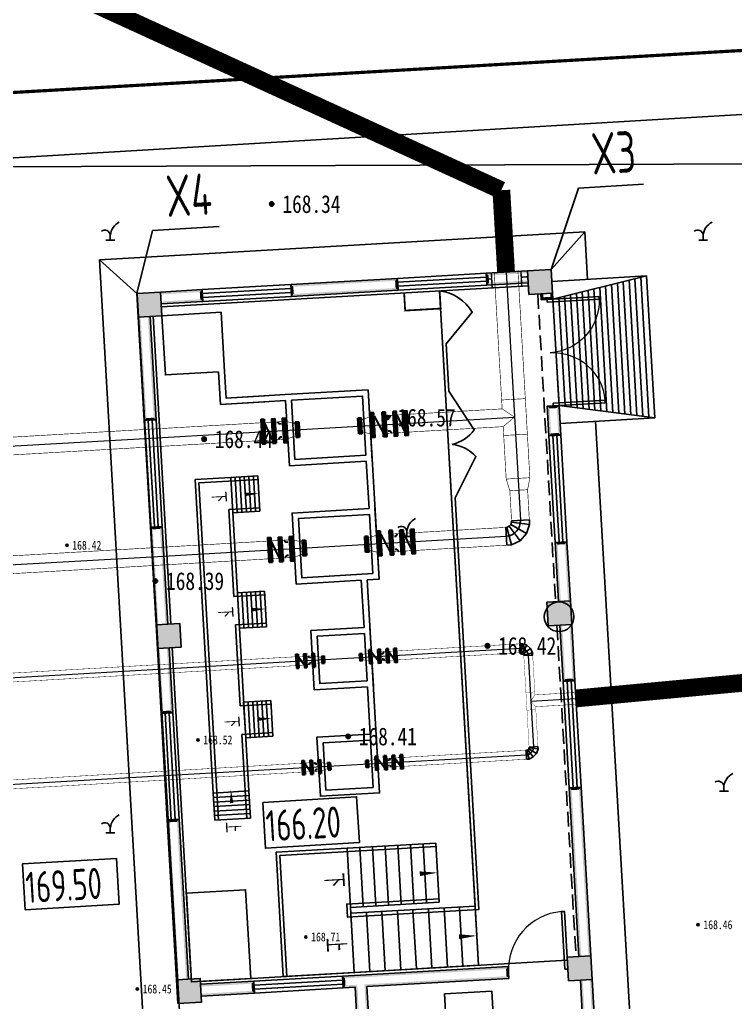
# Model space of a CAD drawing. Header units: millimetres. Extents: x -725 to 2274960, y -506 to 2980382.
# Drawn here: x 573920.59 to 573932.66, y 2880338.79 to 2880355.37 of the extents above; entities that cross this region are included whole.
import ezdxf
from ezdxf.enums import TextEntityAlignment as Align

# ---------------------------------------------------------------- set-up
doc = ezdxf.new("R2010")
doc.units = ezdxf.units.MM
doc.header["$LTSCALE"] = 1000
for name, pattern in [('ACAD_ISO04W100', [30.5, 24, -3, 0.5, -3]), ('CENTER2', [28.575, 19.05, -3.175, 3.175, -3.175]), ('DASH', [0.35, 0.25, -0.1])]:
    doc.linetypes.add(name, pattern=pattern)
for name, color, linetype in [('COLUMN', 4, 'Continuous'), ('DIM_LEAD', 3, 'Continuous'), ('DLSS', 8, 'Continuous'), ('DOOR_FIRE', 3, 'Continuous'), ('GCD', 8, 'Continuous'), ('GROUND', 2, 'Continuous'), ('GXYZ', 8, 'Continuous'), ('PUB_HATCH', 8, 'Continuous'), ('PUB_WALL', 9, 'Continuous'), ('STAIR', 2, 'Continuous'), ('WALL', 4, 'Continuous'), ('WINDOW', 3, 'Continuous'), ('YHJ_剖面_梁板', 4, 'Continuous'), ('YHJ_引出、索引', 3, 'Continuous'), ('YHJ_立面_墙线中', 2, 'Continuous'), ('ZBTZ', 8, 'Continuous'), ('附属构件', 6, 'Continuous')]:
    doc.layers.add(name, color=color, linetype=linetype)
doc.layers.add('中轴', color=20, linetype='ACAD_ISO04W100', lineweight=9)
doc.layers.add('管', color=1, linetype='Continuous', lineweight=30)
doc.styles.add('_TCH_DIM', font='SIMPLEX', dxfattribs={"bigfont": 'GBCBIG'})
doc.styles.add('TSSD_Rein', font='tssdeng.shx', dxfattribs={"width": 0.7, "bigfont": 'hztxt.shx'})
doc.linetypes.add('1161', pattern='A,0,[149,AAA.SHX,S=0.15,R=0,X=0,Y=0],-1.6', length=1.6)

# ---------------------------------------------------------------- blocks, each defined once
blk = doc.blocks.new('gc170')
at = {"linetype": 'Continuous'}
blk.add_circle((0, 0), 0.5, dxfattribs=at)
blk = doc.blocks.new('gc200')
h = blk.add_hatch(color=256)
edge = h.paths.add_edge_path()
edge.add_arc((0, 0), 0.25, 0, 360)
blk.add_circle((0, 0), 0.25)
blk = doc.blocks.new('WT')
at = {"layer": '管', "color": 8, "lineweight": -2}
for p, q in [((-300, -81), (-300, 0)), ((-300, 0), (0, 0)), ((0, -21), (-300, -81)), ((-238, -229), (-300, -81)), ((16, -59), (-238, -229)), ((45, -89), (-125, -343)), ((0, -21), (0, 0)), ((16, -59), (0, -21)), ((45, -89), (16, -59)), ((84, -105), (24, -405)), ((84, -105), (45, -89)), ((84, -105), (105, -105)), ((105, -405), (105, -105)), ((-125, -343), (-238, -229)), ((-125, -343), (24, -405)), ((105, -405), (24, -405))]:
    blk.add_line(p, q, dxfattribs=at)
blk.add_arc((105, 0), 255, 180, 270, dxfattribs=at)
blk = doc.blocks.new('_FZH')
blk.add_lwpolyline([(-0.5, -0.5), (0.5, -0.5), (0.5, 0.5), (-0.5, 0.5)], close=True)
at = {"layer": 'PUB_HATCH'}
blk.add_solid([(-0.5, -0.5), (0.5, -0.5), (-0.5, 0.5), (0.5, 0.5)], dxfattribs=at)
blk = doc.blocks.new('$WINLIB2D$00000001')
at = {"color": 0}
for points in [[(-0.5, 0.5), (-0.5, -0.5)], [(-0.5, 0.5), (0.5, 0.5)], [(0.5, -0.5), (0.5, 0.5)], [(0.5, 0.1667), (-0.5, 0.1667)], [(0.5, -0.1667), (-0.5, -0.1667)], [(-0.5, -0.5), (0.5, -0.5)]]:
    blk.add_lwpolyline(points, dxfattribs=at)
blk = doc.blocks.new('$DorLib2D$00000001')
for p, q in [((0.45, 0.975), (0.5, 0.975)), ((0.45, 0), (0.45, 0.975)), ((0.5, 0), (0.5, 0.975)), ((0.5, 0), (0.45, 0))]:
    blk.add_line(p, q)
at = {"lineweight": 13}
blk.add_arc((0.475, 0), 0.975, 91.4693, 180, dxfattribs=at)
blk = doc.blocks.new('$DorLib2D$00000002')
for p, q in [((-0.5, 0), (-0.5, 0.4875)), ((-0.475, 0.4875), (-0.5, 0.4875)), ((-0.475, 0), (-0.475, 0.4875)), ((0.475, 0), (0.475, 0.4875)), ((0.475, 0.4875), (0.5, 0.4875)), ((0.5, 0), (0.5, 0.4875)), ((-0.5, 0), (-0.475, 0)), ((0.5, 0), (0.475, 0))]:
    blk.add_line(p, q)
at = {"lineweight": 13}
for centre, start, end in [((-0.4875, 0), 0, 88.53072), ((0.4875, 0), 91.46928, 180)]:
    blk.add_arc(centre, 0.4875, start, end, dxfattribs=at)
blk = doc.blocks.new('hwgasgsftagsf')
at = {"layer": 'PUB_WALL'}
for points in [[(1940181, 2805085), (1939781, 2805085), (1939821, 2805045), (1940141, 2805045)], [(1939781, 2805085), (1939781, 2804685), (1939821, 2804725), (1939821, 2805045)], [(1940181, 2804685), (1940181, 2805085), (1940141, 2805045), (1940141, 2804725)], [(1940181, 2805085), (1940181, 2805045), (1940241, 2805045), (1940281, 2805085)], [(1940281, 2804885), (1940281, 2805085), (1940241, 2805045), (1940241, 2804925)], [(1942581, 2805085), (1942081, 2805085), (1942121, 2805045), (1942541, 2805045)], [(1942081, 2805085), (1942081, 2804885), (1942121, 2804925), (1942121, 2805045)], [(1942581, 2804885), (1942581, 2805085), (1942541, 2805045), (1942541, 2804925)], [(1945381, 2805045), (1945381, 2805085), (1944381, 2805085), (1944421, 2805045)], [(1944381, 2805085), (1944381, 2804885), (1944421, 2804925), (1944421, 2805045)], [(1945781, 2805085), (1945381, 2805085), (1945421, 2805045), (1945741, 2805045)], [(1945381, 2805085), (1945381, 2804685), (1945421, 2804725), (1945421, 2805045)], [(1945781, 2804685), (1945781, 2805085), (1945741, 2805045), (1945741, 2804725)], [(1945781, 2805085), (1945781, 2805045), (1946691, 2805045), (1946731, 2805085)], [(1946731, 2804885), (1946731, 2805085), (1946691, 2805045), (1946691, 2804925)], [(1951381, 2805045), (1951381, 2805085), (1948531, 2805085), (1948571, 2805045)], [(1948531, 2805085), (1948531, 2804885), (1948571, 2804925), (1948571, 2805045)], [(1951781, 2805085), (1951381, 2805085), (1951421, 2805045), (1951741, 2805045)], [(1951381, 2805085), (1951381, 2804685), (1951421, 2804725), (1951421, 2805045)], [(1951781, 2804685), (1951781, 2805085), (1951741, 2805045), (1951741, 2804725)], [(1951781, 2805085), (1951781, 2805045), (1952791, 2805045), (1952831, 2805085)], [(1940181, 2804925), (1940181, 2804885), (1940281, 2804885), (1940241, 2804925)], [(1942081, 2804885), (1942581, 2804885), (1942541, 2804925), (1942121, 2804925)], [(1945381, 2804885), (1945381, 2804925), (1944421, 2804925), (1944381, 2804885)], [(1945781, 2804925), (1945781, 2804885), (1946731, 2804885), (1946691, 2804925)], [(1951381, 2804885), (1951381, 2804925), (1948571, 2804925), (1948531, 2804885)], [(1951781, 2804925), (1951781, 2804885), (1952831, 2804885), (1952791, 2804925)], [(1939781, 2804685), (1940181, 2804685), (1940141, 2804725), (1939821, 2804725)], [(1939821, 2804685), (1939781, 2804685), (1939781, 2803985), (1939821, 2804025)], [(1939981, 2804685), (1939941, 2804685), (1939941, 2804025), (1939981, 2803985)], [(1945381, 2804685), (1945781, 2804685), (1945741, 2804725), (1945421, 2804725)], [(1951381, 2804685), (1951781, 2804685), (1951741, 2804725), (1951421, 2804725)], [(1939781, 2803985), (1939981, 2803985), (1939941, 2804025), (1939821, 2804025)], [(1951681, 2803685), (1951481, 2803685), (1951521, 2803645), (1951641, 2803645)], [(1951481, 2803685), (1951481, 2801185), (1951521, 2801185), (1951521, 2803645)], [(1951681, 2801285), (1951681, 2803685), (1951641, 2803645), (1951641, 2801245)], [(1939981, 2802485), (1939781, 2802485), (1939821, 2802445), (1939941, 2802445)], [(1939781, 2802485), (1939781, 2800685), (1939821, 2800725), (1939821, 2802445)], [(1939981, 2800685), (1939981, 2802485), (1939941, 2802445), (1939941, 2800725)], [(1951481, 2801185), (1951481, 2800885), (1951521, 2800925), (1951521, 2801185)], [(1956381, 2801285), (1951681, 2801285), (1951641, 2801245), (1956341, 2801245)], [(1951681, 2801085), (1956381, 2801085), (1956341, 2801125), (1951641, 2801125)], [(1951681, 2800885), (1951681, 2801085), (1951641, 2801125), (1951641, 2800925)], [(1951481, 2800885), (1951681, 2800885), (1951641, 2800925), (1951521, 2800925)], [(1939781, 2800685), (1939981, 2800685), (1939941, 2800725), (1939821, 2800725)], [(1951681, 2799385), (1951481, 2799385), (1951521, 2799345), (1951641, 2799345)], [(1951481, 2798485), (1951521, 2798485), (1951521, 2799345), (1951481, 2799385)], [(1951641, 2798485), (1951681, 2798485), (1951681, 2799385), (1951641, 2799345)], [(1939981, 2799185), (1939781, 2799185), (1939821, 2799145), (1939941, 2799145)], [(1939781, 2798485), (1939821, 2798485), (1939821, 2799145), (1939781, 2799185)], [(1939941, 2798485), (1939981, 2798485), (1939981, 2799185), (1939941, 2799145)], [(1940181, 2798485), (1939781, 2798485), (1939821, 2798445), (1940141, 2798445)], [(1939781, 2798485), (1939781, 2798085), (1939821, 2798125), (1939821, 2798445)], [(1940181, 2798085), (1940181, 2798485), (1940141, 2798445), (1940141, 2798125)], [(1945781, 2798485), (1945381, 2798485), (1945421, 2798445), (1945741, 2798445)], [(1945381, 2798485), (1945381, 2798085), (1945421, 2798125), (1945421, 2798445)], [(1945781, 2798085), (1945781, 2798485), (1945741, 2798445), (1945741, 2798125)], [(1951781, 2798485), (1951381, 2798485), (1951421, 2798445), (1951741, 2798445)], [(1951381, 2798485), (1951381, 2798085), (1951421, 2798125), (1951421, 2798445)], [(1951781, 2798085), (1951781, 2798485), (1951741, 2798445), (1951741, 2798125)], [(1940181, 2798285), (1940181, 2798245), (1941891, 2798245), (1941931, 2798285)], [(1941931, 2798085), (1941931, 2798285), (1941891, 2798245), (1941891, 2798125)], [(1945381, 2798245), (1945381, 2798285), (1943731, 2798285), (1943771, 2798245)], [(1943731, 2798285), (1943731, 2798085), (1943771, 2798125), (1943771, 2798245)], [(1945781, 2798285), (1945781, 2798245), (1946841, 2798245), (1946881, 2798285)], [(1946881, 2798085), (1946881, 2798285), (1946841, 2798245), (1946841, 2798125)], [(1951381, 2798245), (1951381, 2798285), (1948681, 2798285), (1948721, 2798245)], [(1948681, 2798285), (1948681, 2798085), (1948721, 2798125), (1948721, 2798245)], [(1939781, 2798085), (1940181, 2798085), (1940141, 2798125), (1939821, 2798125)], [(1940181, 2798125), (1940181, 2798085), (1941931, 2798085), (1941891, 2798125)], [(1945381, 2798085), (1945381, 2798125), (1943771, 2798125), (1943731, 2798085)], [(1945381, 2798085), (1945781, 2798085), (1945741, 2798125), (1945421, 2798125)], [(1945781, 2798125), (1945781, 2798085), (1946881, 2798085), (1946841, 2798125)], [(1951381, 2798085), (1951381, 2798125), (1948721, 2798125), (1948681, 2798085)], [(1951381, 2798085), (1951781, 2798085), (1951741, 2798125), (1951421, 2798125)]]:
    blk.add_hatch(color=256, dxfattribs=at).paths.add_polyline_path(points)
at = {"layer": '管'}
h = blk.add_hatch(color=8, dxfattribs=at)
h.paths.add_polyline_path([(1942231, 2802403), (1942231, 2802423, 0.414214), (1942211, 2802403, 0.114201), (1942213, 2802394)])
h.paths.add_polyline_path([(1942248, 2802412, 0.286462), (1942231, 2802423), (1942231, 2802403)])
h.paths.add_polyline_path([(1942250, 2802403, 0.114201), (1942248, 2802412), (1942231, 2802403), (1942231, 2802383, 0.414214)])
for points in [[(1942231, 2802383), (1942231, 2802403), (1942213, 2802394, 0.286462)], [(1944231, 2802383), (1944231, 2802403), (1944213, 2802394, 0.286462)], [(1946131, 2802008), (1946131, 2802023), (1946117, 2802017, 0.286462)], [(1947931, 2802008), (1947931, 2802023), (1947917, 2802017, 0.286462)], [(1946131, 2800510), (1946131, 2800496), (1946144, 2800502, 0.286462)], [(1947931, 2800510), (1947931, 2800496), (1947944, 2800502, 0.286462)], [(1942231, 2800186), (1942231, 2800166), (1942248, 2800175, 0.286462)], [(1944231, 2800186), (1944231, 2800166), (1944248, 2800175, 0.286462)]]:
    blk.add_hatch(color=8, dxfattribs=at).paths.add_polyline_path(points)
h = blk.add_hatch(color=8, dxfattribs=at)
h.paths.add_polyline_path([(1944231, 2802403), (1944231, 2802423, 0.414214), (1944211, 2802403, 0.114201), (1944213, 2802394)])
h.paths.add_polyline_path([(1944248, 2802412, 0.286462), (1944231, 2802423), (1944231, 2802403)])
h.paths.add_polyline_path([(1944250, 2802403, 0.114201), (1944248, 2802412), (1944231, 2802403), (1944231, 2802383, 0.414214)])
h = blk.add_hatch(color=8, dxfattribs=at)
h.paths.add_polyline_path([(1946131, 2802023), (1946131, 2802038, 0.414214), (1946116, 2802023, 0.114201), (1946117, 2802017)])
h.paths.add_polyline_path([(1946144, 2802030, 0.286462), (1946131, 2802038), (1946131, 2802023)])
h.paths.add_polyline_path([(1946145, 2802023, 0.114201), (1946144, 2802030), (1946131, 2802023), (1946131, 2802008, 0.414214)])
h = blk.add_hatch(color=8, dxfattribs=at)
h.paths.add_polyline_path([(1947931, 2802023), (1947931, 2802038, 0.414214), (1947916, 2802023, 0.114201), (1947917, 2802017)])
h.paths.add_polyline_path([(1947944, 2802030, 0.286462), (1947931, 2802038), (1947931, 2802023)])
h.paths.add_polyline_path([(1947945, 2802023, 0.114201), (1947944, 2802030), (1947931, 2802023), (1947931, 2802008, 0.414214)])
h = blk.add_hatch(color=8, dxfattribs=at)
h.paths.add_polyline_path([(1946131, 2800496), (1946131, 2800481, 0.414214), (1946145, 2800496, 0.114201), (1946144, 2800502)])
h.paths.add_polyline_path([(1946117, 2800489, 0.286462), (1946131, 2800481), (1946131, 2800496)])
h.paths.add_polyline_path([(1946116, 2800496, 0.114201), (1946117, 2800489), (1946131, 2800496), (1946131, 2800510, 0.414214)])
h = blk.add_hatch(color=8, dxfattribs=at)
h.paths.add_polyline_path([(1947931, 2800496), (1947931, 2800481, 0.414214), (1947945, 2800496, 0.114201), (1947944, 2800502)])
h.paths.add_polyline_path([(1947917, 2800489, 0.286462), (1947931, 2800481), (1947931, 2800496)])
h.paths.add_polyline_path([(1947916, 2800496, 0.114201), (1947917, 2800489), (1947931, 2800496), (1947931, 2800510, 0.414214)])
h = blk.add_hatch(color=8, dxfattribs=at)
h.paths.add_polyline_path([(1942231, 2800166), (1942231, 2800146, 0.414214), (1942250, 2800166, 0.114201), (1942248, 2800175)])
h.paths.add_polyline_path([(1942213, 2800157, 0.286462), (1942231, 2800146), (1942231, 2800166)])
h.paths.add_polyline_path([(1942211, 2800166, 0.114201), (1942213, 2800157), (1942231, 2800166), (1942231, 2800186, 0.414214)])
h = blk.add_hatch(color=8, dxfattribs=at)
h.paths.add_polyline_path([(1944231, 2800166), (1944231, 2800146, 0.414214), (1944250, 2800166, 0.114201), (1944248, 2800175)])
h.paths.add_polyline_path([(1944213, 2800157, 0.286462), (1944231, 2800146), (1944231, 2800166)])
h.paths.add_polyline_path([(1944211, 2800166, 0.114201), (1944213, 2800157), (1944231, 2800166), (1944231, 2800186, 0.414214)])
at = {"color": 8}
blk.add_lwpolyline([(1951881, 2802585), (1951881, 2803385), (1952681, 2803385), (1952681, 2802585)], close=True, dxfattribs=at)
at = {"layer": 'GROUND'}
for p, q in [((1939181, 2805685), (1939181, 2797485)), ((1939781, 2805085), (1939181, 2805685)), ((1939981, 2805685), (1939181, 2805685)), ((1942193, 2805685), (1940168, 2805685)), ((1955081, 2805685), (1942381, 2805685)), ((1939781, 2798085), (1939181, 2797485)), ((1939181, 2797485), (1958281, 2797485))]:
    blk.add_line(p, q, dxfattribs=at)
at = {"layer": 'STAIR'}
for p, q in [((1942381, 2806685), (1939981, 2806685)), ((1939981, 2806685), (1939981, 2805085)), ((1940281, 2805085), (1939981, 2806685)), ((1942081, 2805085), (1942381, 2806685)), ((1942381, 2806685), (1942381, 2805085)), ((1942362, 2806585), (1939999, 2806585)), ((1942343, 2806485), (1940018, 2806485)), ((1942324, 2806385), (1940037, 2806385)), ((1942306, 2806285), (1940056, 2806285)), ((1942287, 2806185), (1940074, 2806185)), ((1942268, 2806085), (1940093, 2806085)), ((1942249, 2805985), (1940112, 2805985)), ((1942231, 2805885), (1940131, 2805885)), ((1942212, 2805785), (1940149, 2805785)), ((1942193, 2805685), (1940168, 2805685)), ((1942174, 2805585), (1940187, 2805585)), ((1942156, 2805485), (1940206, 2805485)), ((1942137, 2805385), (1940224, 2805385)), ((1942118, 2805285), (1940243, 2805285)), ((1942099, 2805185), (1940262, 2805185)), ((1942381, 2805085), (1940181, 2805085)), ((1950431, 2801085), (1950431, 2803185)), ((1950431, 2803185), (1951431, 2803185)), ((1951431, 2801085), (1951431, 2803185)), ((1950431, 2802922), (1951431, 2802922)), ((1949331, 2801085), (1949331, 2802585)), ((1949331, 2802585), (1950331, 2802585)), ((1950331, 2801085), (1950331, 2802585)), ((1950431, 2802660), (1951431, 2802660)), ((1949331, 2802370), (1950331, 2802370)), ((1950431, 2802397), (1951431, 2802397)), ((1949331, 2802156), (1950331, 2802156)), ((1950431, 2802135), (1951431, 2802135)), ((1949331, 2801942), (1950331, 2801942)), ((1950431, 2801872), (1951431, 2801872)), ((1949331, 2801727), (1950331, 2801727)), ((1949331, 2801513), (1950331, 2801513)), ((1950431, 2801610), (1951431, 2801610)), ((1950431, 2801347), (1951431, 2801347)), ((1949331, 2801299), (1950331, 2801299)), ((1949331, 2801085), (1950331, 2801085)), ((1950431, 2801085), (1951431, 2801085)), ((1942971, 2799485), (1942971, 2799945)), ((1942971, 2799945), (1943571, 2799945)), ((1942971, 2799868), (1943571, 2799868)), ((1943571, 2799485), (1943571, 2799945)), ((1944921, 2799485), (1944921, 2799945)), ((1944921, 2799945), (1945521, 2799945)), ((1944921, 2799868), (1945521, 2799868)), ((1945521, 2799485), (1945521, 2799945)), ((1946771, 2799485), (1946771, 2799945)), ((1946771, 2799945), (1947371, 2799945)), ((1946771, 2799868), (1947371, 2799868)), ((1947371, 2799485), (1947371, 2799945)), ((1942971, 2799791), (1943571, 2799791)), ((1942971, 2799715), (1943571, 2799715)), ((1944921, 2799791), (1945521, 2799791)), ((1944921, 2799715), (1945521, 2799715)), ((1946771, 2799791), (1947371, 2799791)), ((1946771, 2799715), (1947371, 2799715)), ((1942971, 2799638), (1943571, 2799638)), ((1942971, 2799561), (1943571, 2799561)), ((1944921, 2799638), (1945521, 2799638)), ((1944921, 2799561), (1945521, 2799561)), ((1946771, 2799638), (1947371, 2799638)), ((1946771, 2799561), (1947371, 2799561)), ((1942971, 2799485), (1943571, 2799485)), ((1944921, 2799485), (1945521, 2799485)), ((1946771, 2799485), (1947371, 2799485)), ((1948271, 2799485), (1948731, 2799485)), ((1948271, 2799485), (1948271, 2798885)), ((1948347, 2799485), (1948347, 2798885)), ((1948424, 2799485), (1948424, 2798885)), ((1948501, 2799485), (1948501, 2798885)), ((1948577, 2799485), (1948577, 2798885)), ((1948654, 2799485), (1948654, 2798885)), ((1948731, 2799485), (1948731, 2798885)), ((1948271, 2798885), (1948731, 2798885))]:
    blk.add_line(p, q, dxfattribs=at)
for points in [[(1942971, 2799485), (1942971, 2798885)], [(1948271, 2799485), (1943271, 2799485)], [(1948271, 2798885), (1942971, 2798885)]]:
    blk.add_lwpolyline(points, dxfattribs=at)
at = {"layer": 'WALL'}
for p, q in [((1940281, 2805085), (1940181, 2805085)), ((1940281, 2804885), (1940281, 2805085)), ((1942581, 2805085), (1942081, 2805085)), ((1942081, 2805085), (1942081, 2804885)), ((1942581, 2804885), (1942581, 2805085)), ((1945381, 2805085), (1944381, 2805085)), ((1944381, 2805085), (1944381, 2804885)), ((1946731, 2805085), (1945781, 2805085)), ((1946731, 2804885), (1946731, 2805085)), ((1951381, 2805085), (1948531, 2805085)), ((1948531, 2805085), (1948531, 2804885)), ((1952831, 2805085), (1951781, 2805085)), ((1940181, 2804885), (1940281, 2804885)), ((1942081, 2804885), (1942581, 2804885)), ((1944381, 2804885), (1945381, 2804885)), ((1945781, 2804885), (1946731, 2804885)), ((1948531, 2804885), (1951381, 2804885)), ((1951781, 2804885), (1952831, 2804885)), ((1939781, 2804685), (1939781, 2803985)), ((1939981, 2803985), (1939981, 2804685)), ((1939781, 2803985), (1939981, 2803985)), ((1951681, 2803685), (1951481, 2803685)), ((1951481, 2803685), (1951481, 2801185)), ((1951681, 2801285), (1951681, 2803685)), ((1939981, 2802485), (1939781, 2802485)), ((1939781, 2802485), (1939781, 2800685)), ((1939981, 2800685), (1939981, 2802485)), ((1951481, 2801185), (1951481, 2800885)), ((1956381, 2801285), (1951681, 2801285)), ((1951681, 2801085), (1956381, 2801085)), ((1951681, 2800885), (1951681, 2801085)), ((1951481, 2800885), (1951681, 2800885)), ((1939781, 2800685), (1939981, 2800685)), ((1951681, 2799385), (1951481, 2799385)), ((1951481, 2799385), (1951481, 2798485)), ((1951681, 2798485), (1951681, 2799385)), ((1939981, 2799185), (1939781, 2799185)), ((1939781, 2799185), (1939781, 2798485)), ((1939981, 2798485), (1939981, 2799185)), ((1941931, 2798285), (1940181, 2798285)), ((1941931, 2798085), (1941931, 2798285)), ((1945381, 2798285), (1943731, 2798285)), ((1943731, 2798285), (1943731, 2798085)), ((1946881, 2798285), (1945781, 2798285)), ((1946881, 2798085), (1946881, 2798285)), ((1951381, 2798285), (1948681, 2798285)), ((1948681, 2798285), (1948681, 2798085)), ((1940181, 2798085), (1941931, 2798085)), ((1943731, 2798085), (1945381, 2798085)), ((1945781, 2798085), (1946881, 2798085)), ((1948681, 2798085), (1951381, 2798085))]:
    blk.add_line(p, q, dxfattribs=at)
at = {"layer": 'WALL', "linetype": 'DASH'}
for points in [[(1940181, 2804835), (1945381, 2804835)], [(1945781, 2804835), (1951281, 2804835)]]:
    blk.add_lwpolyline(points, dxfattribs=at)
at = {"layer": 'WALL'}
for points in [[(1940031, 2798485), (1940031, 2804685)], [(1951431, 2804685), (1951431, 2798485)], [(1951431, 2803185), (1940031, 2803185)], [(1941631, 2801885), (1944831, 2801885)], [(1942831, 2801785), (1943631, 2801785)], [(1944831, 2801685), (1948431, 2801685)], [(1944831, 2801585), (1945631, 2801585)], [(1946631, 2801585), (1947431, 2801585)], [(1941631, 2800485), (1941631, 2799485)], [(1941731, 2800485), (1941731, 2799385)], [(1941731, 2800135), (1941731, 2799385), (1941181, 2799385)], [(1941631, 2800135), (1941631, 2799485), (1941181, 2799485)], [(1941181, 2799485), (1940181, 2799485), (1940181, 2798485)], [(1940181, 2798485), (1941181, 2798485), (1941181, 2799385)], [(1941181, 2799385), (1941731, 2799385)], [(1945381, 2798335), (1940181, 2798335)], [(1951281, 2798335), (1945781, 2798335)]]:
    blk.add_lwpolyline(points, dxfattribs=at)
blk.add_lwpolyline([(1949931, 2798335), (1951431, 2798335), (1951431, 2799335), (1949931, 2799335)], close=True, dxfattribs=at)
at = {"layer": 'YHJ_剖面_梁板'}
for points in [[(1940281, 2805085), (1942081, 2805085)], [(1942831, 2801885), (1942831, 2801885), (1941631, 2801885), (1941631, 2800485)], [(1944831, 2801685), (1944831, 2801885), (1943631, 2801885)], [(1942831, 2800485), (1942831, 2801785)], [(1943631, 2801785), (1943631, 2800485), (1944831, 2800485), (1944831, 2801585)], [(1946631, 2801685), (1946631, 2801685), (1945631, 2801685)], [(1947431, 2801585), (1947431, 2800685), (1948431, 2800685), (1948431, 2801685), (1947431, 2801685)], [(1945631, 2801585), (1945631, 2800685), (1946631, 2800685), (1946631, 2801585)], [(1941731, 2800485), (1942831, 2800485)]]:
    blk.add_lwpolyline(points, dxfattribs=at)
for points in [[(1942731, 2801785), (1941731, 2801785), (1941731, 2800585), (1942731, 2800585)], [(1944731, 2801785), (1943731, 2801785), (1943731, 2800585), (1944731, 2800585)], [(1946531, 2801585), (1945731, 2801585), (1945731, 2800785), (1946531, 2800785)], [(1948331, 2801585), (1947531, 2801585), (1947531, 2800785), (1948331, 2800785)], [(1951431, 2801085), (1949331, 2801085), (1949331, 2799885), (1951431, 2799885)]]:
    blk.add_lwpolyline(points, close=True, dxfattribs=at)
at = {"layer": 'YHJ_引出、索引'}
for points in [[(1950931, 2801085, 0, 0, 0), (1950931, 2803185, 0, 80, 0), (1950931, 2802885, 0, 0, 0)], [(1949831, 2801124, 0, 0, 0), (1949831, 2802585, 0, 80, 0), (1949831, 2802285, 0, 0, 0)], [(1943271, 2799485, 0, 0, 0), (1943271, 2799945, 0, 60, 0), (1943271, 2799720, 0, 0, 0)], [(1945221, 2799485, 0, 0, 0), (1945221, 2799945, 0, 60, 0), (1945221, 2799720, 0, 0, 0)], [(1947071, 2799485, 0, 0, 0), (1947071, 2799945, 0, 60, 0), (1947071, 2799720, 0, 0, 0)], [(1948694, 2799185, 0, 0, 0), (1948234, 2799185, 0, 60, 0), (1948459, 2799185, 0, 0, 0)]]:
    blk.add_lwpolyline(points, format="xyseb", dxfattribs=at)
at = {"layer": 'YHJ_立面_墙线中', "const_width": 30}
blk.add_lwpolyline([(1940031, 2802585), (1940331, 2802585), (1940331, 2803185), (1940031, 2803185)], dxfattribs=at)
at = {"layer": 'YHJ_立面_墙线中'}
blk.add_lwpolyline([(1950431, 2803185), (1940031, 2803185)], dxfattribs=at)
at = {"layer": '中轴', "color": 8, "linetype": 'CENTER2', "ltscale": 10}
for p, q in [((1947030, 2804323), (1947030, 2805085)), ((1939781, 2804323), (1943976, 2804323)), ((1942231, 2798085), (1942231, 2804323)), ((1946258, 2804323), (1947803, 2804323)), ((1946131, 2798085), (1946131, 2804195)), ((1947931, 2798085), (1947931, 2804195)), ((1944231, 2798085), (1944231, 2804068))]:
    blk.add_line(p, q, dxfattribs=at)
at = {"layer": '中轴', "color": 8, "ltscale": 10}
for p, q in [((1942231, 2787585), (1942231, 2798085)), ((1944231, 2787585), (1944231, 2798085)), ((1946131, 2787585), (1946131, 2798085)), ((1947931, 2787585), (1947931, 2798085))]:
    blk.add_line(p, q, dxfattribs=at)
at = {"layer": '管', "color": 8}
for p, q in [((1942022, 2802522), (1942022, 2802464)), ((1942439, 2802522), (1942022, 2802522)), ((1942439, 2802522), (1942439, 2802464)), ((1944022, 2802522), (1944022, 2802464)), ((1944439, 2802522), (1944022, 2802522)), ((1944439, 2802522), (1944439, 2802464)), ((1942439, 2802493), (1942022, 2802493)), ((1942439, 2802464), (1942022, 2802464)), ((1942022, 2802342), (1942022, 2802284)), ((1942439, 2802342), (1942022, 2802342)), ((1942081, 2802342), (1942381, 2802464)), ((1942439, 2802342), (1942439, 2802284)), ((1944439, 2802493), (1944022, 2802493)), ((1944439, 2802464), (1944022, 2802464)), ((1944022, 2802342), (1944022, 2802284)), ((1944439, 2802342), (1944022, 2802342)), ((1944081, 2802342), (1944381, 2802464)), ((1944439, 2802342), (1944439, 2802284)), ((1942439, 2802313), (1942022, 2802313)), ((1942439, 2802284), (1942022, 2802284)), ((1942120, 2802216), (1942081, 2802242)), ((1942120, 2802184), (1942120, 2802216)), ((1942341, 2802216), (1942381, 2802242)), ((1942341, 2802184), (1942341, 2802216)), ((1944439, 2802313), (1944022, 2802313)), ((1944439, 2802284), (1944022, 2802284)), ((1944120, 2802216), (1944081, 2802242)), ((1944120, 2802184), (1944120, 2802216)), ((1944341, 2802216), (1944381, 2802242)), ((1944341, 2802184), (1944341, 2802216)), ((1942022, 2802158), (1942022, 2802100)), ((1942439, 2802158), (1942022, 2802158)), ((1942439, 2802129), (1942022, 2802129)), ((1942439, 2802100), (1942022, 2802100)), ((1942081, 2801958), (1942381, 2802100)), ((1942439, 2802158), (1942439, 2802100)), ((1944022, 2802158), (1944022, 2802100)), ((1944439, 2802158), (1944022, 2802158)), ((1944439, 2802129), (1944022, 2802129)), ((1944439, 2802100), (1944022, 2802100)), ((1944081, 2801958), (1944381, 2802100)), ((1944439, 2802158), (1944439, 2802100)), ((1946012, 2802113), (1946012, 2802069)), ((1946249, 2802113), (1946012, 2802113)), ((1946249, 2802091), (1946012, 2802091)), ((1946249, 2802069), (1946012, 2802069)), ((1946056, 2801978), (1946206, 2802069)), ((1946249, 2802113), (1946249, 2802069)), ((1947812, 2802113), (1947812, 2802069)), ((1948049, 2802113), (1947812, 2802113)), ((1948049, 2802091), (1947812, 2802091)), ((1948049, 2802069), (1947812, 2802069)), ((1947856, 2801978), (1948006, 2802069)), ((1948049, 2802113), (1948049, 2802069)), ((1942022, 2801958), (1942022, 2801900)), ((1942439, 2801958), (1942022, 2801958)), ((1942439, 2801929), (1942022, 2801929)), ((1942439, 2801900), (1942022, 2801900)), ((1942439, 2801958), (1942439, 2801900)), ((1944022, 2801958), (1944022, 2801900)), ((1944439, 2801958), (1944022, 2801958)), ((1944439, 2801929), (1944022, 2801929)), ((1944439, 2801900), (1944022, 2801900)), ((1944439, 2801958), (1944439, 2801900)), ((1946012, 2801978), (1946012, 2801934)), ((1946249, 2801978), (1946012, 2801978)), ((1946249, 2801956), (1946012, 2801956)), ((1946249, 2801934), (1946012, 2801934)), ((1946012, 2801840), (1946012, 2801796)), ((1946249, 2801840), (1946012, 2801840)), ((1946085, 2801883), (1946056, 2801903)), ((1946085, 2801859), (1946085, 2801883)), ((1946176, 2801883), (1946206, 2801903)), ((1946176, 2801859), (1946176, 2801883)), ((1946249, 2801978), (1946249, 2801934)), ((1946249, 2801840), (1946249, 2801796)), ((1947812, 2801978), (1947812, 2801934)), ((1948049, 2801978), (1947812, 2801978)), ((1948049, 2801956), (1947812, 2801956)), ((1948049, 2801934), (1947812, 2801934)), ((1947812, 2801840), (1947812, 2801796)), ((1948049, 2801840), (1947812, 2801840)), ((1947885, 2801883), (1947856, 2801903)), ((1947885, 2801859), (1947885, 2801883)), ((1947976, 2801883), (1948006, 2801903)), ((1947976, 2801859), (1947976, 2801883)), ((1948049, 2801978), (1948049, 2801934)), ((1948049, 2801840), (1948049, 2801796)), ((1942099, 2801743), (1942099, 2801685)), ((1942363, 2801743), (1942099, 2801743)), ((1942363, 2801714), (1942099, 2801714)), ((1942363, 2801685), (1942099, 2801685)), ((1942363, 2801743), (1942363, 2801685)), ((1944099, 2801743), (1944099, 2801685)), ((1944363, 2801743), (1944099, 2801743)), ((1944363, 2801714), (1944099, 2801714)), ((1944363, 2801685), (1944099, 2801685)), ((1944363, 2801743), (1944363, 2801685)), ((1946249, 2801818), (1946012, 2801818)), ((1946249, 2801796), (1946012, 2801796)), ((1946012, 2801690), (1946012, 2801646)), ((1946249, 2801690), (1946012, 2801690)), ((1946249, 2801668), (1946012, 2801668)), ((1946056, 2801690), (1946206, 2801796)), ((1946249, 2801690), (1946249, 2801646)), ((1948049, 2801818), (1947812, 2801818)), ((1948049, 2801796), (1947812, 2801796)), ((1947812, 2801690), (1947812, 2801646)), ((1948049, 2801690), (1947812, 2801690)), ((1948049, 2801668), (1947812, 2801668)), ((1947856, 2801690), (1948006, 2801796)), ((1948049, 2801690), (1948049, 2801646)), ((1946249, 2801646), (1946012, 2801646)), ((1946069, 2801529), (1946069, 2801485)), ((1946192, 2801529), (1946069, 2801529)), ((1946192, 2801507), (1946069, 2801507)), ((1946192, 2801529), (1946192, 2801485)), ((1948049, 2801646), (1947812, 2801646)), ((1947869, 2801529), (1947869, 2801485)), ((1947992, 2801529), (1947869, 2801529)), ((1947992, 2801507), (1947869, 2801507)), ((1947992, 2801529), (1947992, 2801485)), ((1946192, 2801485), (1946069, 2801485)), ((1947992, 2801485), (1947869, 2801485)), ((1946069, 2800841), (1946069, 2800885)), ((1946069, 2800885), (1946192, 2800885)), ((1946069, 2800863), (1946192, 2800863)), ((1946069, 2800841), (1946192, 2800841)), ((1946192, 2800841), (1946192, 2800885)), ((1947869, 2800841), (1947869, 2800885)), ((1947869, 2800885), (1947992, 2800885)), ((1947869, 2800863), (1947992, 2800863)), ((1947869, 2800841), (1947992, 2800841)), ((1947992, 2800841), (1947992, 2800885)), ((1942099, 2800626), (1942099, 2800685)), ((1942099, 2800685), (1942363, 2800685)), ((1942363, 2800626), (1942363, 2800685)), ((1944099, 2800626), (1944099, 2800685)), ((1944099, 2800685), (1944363, 2800685)), ((1944363, 2800626), (1944363, 2800685)), ((1946012, 2800679), (1946012, 2800723)), ((1946012, 2800723), (1946249, 2800723)), ((1946012, 2800701), (1946249, 2800701)), ((1946012, 2800679), (1946249, 2800679)), ((1946249, 2800679), (1946249, 2800723)), ((1947812, 2800679), (1947812, 2800723)), ((1947812, 2800723), (1948049, 2800723)), ((1947812, 2800701), (1948049, 2800701)), ((1947812, 2800679), (1948049, 2800679)), ((1948049, 2800679), (1948049, 2800723)), ((1942099, 2800655), (1942363, 2800655)), ((1942099, 2800626), (1942363, 2800626)), ((1944099, 2800655), (1944363, 2800655)), ((1944099, 2800626), (1944363, 2800626)), ((1946012, 2800541), (1946012, 2800585)), ((1946012, 2800585), (1946249, 2800585)), ((1946012, 2800563), (1946249, 2800563)), ((1946012, 2800541), (1946249, 2800541)), ((1946085, 2800636), (1946056, 2800616)), ((1946206, 2800541), (1946056, 2800450)), ((1946085, 2800660), (1946085, 2800636)), ((1946176, 2800660), (1946176, 2800636)), ((1946176, 2800636), (1946206, 2800616)), ((1946249, 2800541), (1946249, 2800585)), ((1947812, 2800541), (1947812, 2800585)), ((1947812, 2800585), (1948049, 2800585)), ((1947812, 2800563), (1948049, 2800563)), ((1947812, 2800541), (1948049, 2800541)), ((1947885, 2800636), (1947856, 2800616)), ((1948006, 2800541), (1947856, 2800450)), ((1947885, 2800660), (1947885, 2800636)), ((1947976, 2800660), (1947976, 2800636)), ((1947976, 2800636), (1948006, 2800616)), ((1948049, 2800541), (1948049, 2800585)), ((1942022, 2800411), (1942022, 2800469)), ((1942022, 2800469), (1942439, 2800469)), ((1942022, 2800440), (1942439, 2800440)), ((1942022, 2800411), (1942439, 2800411)), ((1942120, 2800353), (1942081, 2800327)), ((1942120, 2800385), (1942120, 2800353)), ((1942341, 2800385), (1942341, 2800353)), ((1942341, 2800353), (1942381, 2800327)), ((1942439, 2800411), (1942439, 2800469)), ((1944022, 2800411), (1944022, 2800469)), ((1944022, 2800469), (1944439, 2800469)), ((1944022, 2800440), (1944439, 2800440)), ((1944022, 2800411), (1944439, 2800411)), ((1944120, 2800353), (1944081, 2800327)), ((1944120, 2800385), (1944120, 2800353)), ((1944341, 2800385), (1944341, 2800353)), ((1944341, 2800353), (1944381, 2800327)), ((1944439, 2800411), (1944439, 2800469)), ((1946012, 2800406), (1946012, 2800450)), ((1946012, 2800450), (1946249, 2800450)), ((1946012, 2800428), (1946249, 2800428)), ((1946012, 2800406), (1946249, 2800406)), ((1946249, 2800406), (1946249, 2800450)), ((1947812, 2800406), (1947812, 2800450)), ((1947812, 2800450), (1948049, 2800450)), ((1947812, 2800428), (1948049, 2800428)), ((1947812, 2800406), (1948049, 2800406)), ((1948049, 2800406), (1948049, 2800450)), ((1942022, 2800227), (1942022, 2800285)), ((1942022, 2800285), (1942439, 2800285)), ((1942022, 2800256), (1942439, 2800256)), ((1942022, 2800227), (1942439, 2800227)), ((1942381, 2800227), (1942081, 2800105)), ((1942439, 2800227), (1942439, 2800285)), ((1944022, 2800227), (1944022, 2800285)), ((1944022, 2800285), (1944439, 2800285)), ((1944022, 2800256), (1944439, 2800256)), ((1944022, 2800227), (1944439, 2800227)), ((1944381, 2800227), (1944081, 2800105)), ((1944439, 2800227), (1944439, 2800285)), ((1942022, 2800047), (1942022, 2800105)), ((1942022, 2800105), (1942439, 2800105)), ((1942022, 2800076), (1942439, 2800076)), ((1942022, 2800047), (1942439, 2800047)), ((1942439, 2800047), (1942439, 2800105)), ((1944022, 2800047), (1944022, 2800105)), ((1944022, 2800105), (1944439, 2800105)), ((1944022, 2800076), (1944439, 2800076)), ((1944022, 2800047), (1944439, 2800047)), ((1944439, 2800047), (1944439, 2800105))]:
    blk.add_line(p, q, dxfattribs=at)
for points, const_width in [([(1946930, 2804398), (1946930, 2805085)], 7.5), ([(1947130, 2804398), (1947130, 2805085)], 7.5), ([(1939781, 2804523), (1943267, 2804523)], 10), ([(1941931, 2804523), (1941931, 2804123)], 10), ([(1942531, 2804523), (1942531, 2804123)], 10), ([(1943467, 2804473), (1943267, 2804523)], 10), ([(1943267, 2804523), (1943267, 2804123)], 10), ([(1942381, 2804123), (1942231, 2804323), (1942081, 2804123)], 10), ([(1943467, 2804473), (1943976, 2804473)], 10), ([(1943467, 2804473), (1943467, 2804173)], 10), ([(1946258, 2804398), (1946930, 2804398)], 5), ([(1946880, 2804248), (1946880, 2804398)], 5), ([(1947130, 2804398), (1947030, 2804323), (1946930, 2804398)], 5), ([(1947130, 2804398), (1947803, 2804398)], 5), ([(1947180, 2804248), (1947180, 2804398)], 5), ([(1943467, 2804173), (1943267, 2804123)], 10), ([(1943467, 2804173), (1943976, 2804173)], 10), ([(1946056, 2802113), (1946056, 2804195)], 7.5), ([(1946206, 2802113), (1946206, 2804195)], 7.5), ([(1946258, 2804248), (1947803, 2804248)], 5), ([(1947856, 2802113), (1947856, 2804195)], 7.5), ([(1948006, 2802113), (1948006, 2804195)], 7.5), ([(1939781, 2804123), (1942081, 2804123)], 10), ([(1942081, 2804123), (1942081, 2802522)], 10), ([(1942381, 2804123), (1943267, 2804123)], 10), ([(1942381, 2804123), (1942381, 2802522)], 10), ([(1944081, 2804068), (1944081, 2802522)], 10), ([(1944381, 2804068), (1944381, 2802522)], 10), ([(1942081, 2802342), (1942081, 2802464)], 10), ([(1942381, 2802342), (1942381, 2802464)], 10), ([(1944081, 2802342), (1944081, 2802464)], 10), ([(1944381, 2802342), (1944381, 2802464)], 10), ([(1942081, 2802242), (1942081, 2802284)], 10), ([(1942081, 2802158), (1942081, 2802216)], 10), ([(1942381, 2802242), (1942381, 2802284)], 10), ([(1942381, 2802158), (1942381, 2802216)], 10), ([(1944081, 2802242), (1944081, 2802284)], 10), ([(1944081, 2802158), (1944081, 2802216)], 10), ([(1944381, 2802242), (1944381, 2802284)], 10), ([(1944381, 2802158), (1944381, 2802216)], 10), ([(1946056, 2801978), (1946056, 2802069)], 7.5), ([(1946206, 2801978), (1946206, 2802069)], 7.5), ([(1947856, 2801978), (1947856, 2802069)], 7.5), ([(1948006, 2801978), (1948006, 2802069)], 7.5), ([(1942131, 2801743), (1942081, 2801900)], 10), ([(1942331, 2801743), (1942381, 2801900)], 10), ([(1944131, 2801743), (1944081, 2801900)], 10), ([(1944331, 2801743), (1944381, 2801900)], 10), ([(1946056, 2801903), (1946056, 2801934)], 7.5), ([(1946056, 2801840), (1946056, 2801883)], 7.5), ([(1946206, 2801903), (1946206, 2801934)], 7.5), ([(1946206, 2801840), (1946206, 2801883)], 7.5), ([(1947856, 2801903), (1947856, 2801934)], 7.5), ([(1947856, 2801840), (1947856, 2801883)], 7.5), ([(1948006, 2801903), (1948006, 2801934)], 7.5), ([(1948006, 2801840), (1948006, 2801883)], 7.5), ([(1946093, 2801529), (1946056, 2801646)], 7.5), ([(1946168, 2801529), (1946206, 2801646)], 7.5), ([(1947893, 2801529), (1947856, 2801646)], 7.5), ([(1947968, 2801529), (1948006, 2801646)], 7.5), ([(1946093, 2800841), (1946056, 2800723)], 7.5), ([(1946168, 2800841), (1946206, 2800723)], 7.5), ([(1947893, 2800841), (1947856, 2800723)], 7.5), ([(1947968, 2800841), (1948006, 2800723)], 7.5), ([(1946056, 2800679), (1946056, 2800636)], 7.5), ([(1946206, 2800679), (1946206, 2800636)], 7.5), ([(1947856, 2800679), (1947856, 2800636)], 7.5), ([(1948006, 2800679), (1948006, 2800636)], 7.5), ([(1942131, 2800626), (1942081, 2800469)], 10), ([(1942331, 2800626), (1942381, 2800469)], 10), ([(1944131, 2800626), (1944081, 2800469)], 10), ([(1944331, 2800626), (1944381, 2800469)], 10), ([(1946056, 2800616), (1946056, 2800585)], 7.5), ([(1946056, 2800541), (1946056, 2800450)], 7.5), ([(1946206, 2800616), (1946206, 2800585)], 7.5), ([(1946206, 2800541), (1946206, 2800450)], 7.5), ([(1947856, 2800616), (1947856, 2800585)], 7.5), ([(1947856, 2800541), (1947856, 2800450)], 7.5), ([(1948006, 2800616), (1948006, 2800585)], 7.5), ([(1948006, 2800541), (1948006, 2800450)], 7.5), ([(1942081, 2800411), (1942081, 2800353)], 10), ([(1942381, 2800411), (1942381, 2800353)], 10), ([(1944081, 2800411), (1944081, 2800353)], 10), ([(1944381, 2800411), (1944381, 2800353)], 10), ([(1946056, 2798085), (1946056, 2800406)], 7.5), ([(1946206, 2798085), (1946206, 2800406)], 7.5), ([(1947856, 2798085), (1947856, 2800406)], 7.5), ([(1948006, 2798085), (1948006, 2800406)], 7.5), ([(1942081, 2800327), (1942081, 2800285)], 10), ([(1942081, 2800227), (1942081, 2800105)], 10), ([(1942381, 2800327), (1942381, 2800285)], 10), ([(1942381, 2800227), (1942381, 2800105)], 10), ([(1944081, 2800327), (1944081, 2800285)], 10), ([(1944081, 2800227), (1944081, 2800105)], 10), ([(1944381, 2800327), (1944381, 2800285)], 10), ([(1944381, 2800227), (1944381, 2800105)], 10), ([(1942081, 2798085), (1942081, 2800047)], 10), ([(1942381, 2798085), (1942381, 2800047)], 10), ([(1944081, 2798085), (1944081, 2800047)], 10), ([(1944381, 2798085), (1944381, 2800047)], 10), ([(1942081, 2787585), (1942081, 2798085)], 10), ([(1942381, 2787585), (1942381, 2798085)], 10), ([(1944081, 2787585), (1944081, 2798085)], 10), ([(1944381, 2787585), (1944381, 2798085)], 10), ([(1946056, 2787585), (1946056, 2798085)], 7.5), ([(1946206, 2787585), (1946206, 2798085)], 7.5), ([(1947856, 2787585), (1947856, 2798085)], 7.5), ([(1948006, 2787585), (1948006, 2798085)], 7.5)]:
    blk.add_lwpolyline(points, dxfattribs=dict(at, const_width=const_width))
at = {"layer": '管', "lineweight": 50, "const_width": 25}
for points in [[(1939881, 2804573), (1939881, 2804673)], [(1940031, 2804573), (1939781, 2804573)], [(1940031, 2804073), (1939781, 2804073)], [(1939881, 2804073), (1939881, 2803973)]]:
    blk.add_lwpolyline(points, dxfattribs=at)
at = {"layer": '附属构件'}
for points in [[(1940931, 2803245), (1940425, 2803713, 0.234567), (1940031, 2803185, -0.038567)], [(1941731, 2803245), (1942406, 2803634, -0.177524), (1942631, 2803245, -1.732051)], [(1943531, 2803245), (1942856, 2803634, 0.177524), (1942631, 2803245, 1.732051)]]:
    blk.add_lwpolyline(points, format="xyb", dxfattribs=at)
for points in [[(1941731, 2803245), (1940931, 2803245)], [(1941731, 2803245), (1940931, 2803245)], [(1950491, 2803245), (1943531, 2803245)], [(1950491, 2803245), (1950491, 2801385), (1950491, 2801025), (1950271, 2801025), (1950271, 2802585)], [(1949391, 2802585), (1949391, 2799945), (1951431, 2799945)], [(1948731, 2798945), (1943031, 2798945), (1943031, 2799945)], [(1943511, 2799945), (1943511, 2799425)], [(1944981, 2799945), (1944981, 2799425)], [(1945461, 2799945), (1945461, 2799425)], [(1946831, 2799945), (1946831, 2799425)], [(1947311, 2799945), (1947311, 2799425)], [(1943511, 2799425), (1944981, 2799425)], [(1945461, 2799425), (1946831, 2799425)], [(1947311, 2799425), (1948731, 2799425)]]:
    blk.add_lwpolyline(points, dxfattribs=at)
at = {"color": 8, "rotation": 180}
blk.add_blockref('WT', (1944081, 2804068), dxfattribs=at)
at = {"color": 8, "yscale": 0.5, "zscale": 0.5, "rotation": 180}
for p, xscale in [((1946206, 2804195), -0.5), ((1947856, 2804195), 0.5)]:
    blk.add_blockref('WT', p, dxfattribs=dict(at, xscale=xscale))
at = {"layer": 'COLUMN', "xscale": 400, "yscale": 400, "zscale": 400, "rotation": 90}
for p in [(1939981, 2804885), (1945581, 2804885), (1951581, 2804885), (1939981, 2798285), (1945581, 2798285), (1951581, 2798285)]:
    blk.add_blockref('_FZH', p, dxfattribs=at)
at = {"layer": 'DOOR_FIRE', "xscale": 1000, "yscale": 1000, "zscale": 200, "rotation": 90}
blk.add_blockref('$DorLib2D$00000001', (1951581, 2804185), dxfattribs=at)
at = {"layer": 'WINDOW', "zscale": 200}
for name, p, xscale, yscale in [('$DorLib2D$00000002', (1941181, 2804985), -1800, 1800), ('$WINLIB2D$00000001', (1943481, 2804985), -1800, -200), ('$WINLIB2D$00000001', (1947631, 2804985), 1800, -200)]:
    blk.add_blockref(name, p, dxfattribs=dict(at, xscale=xscale, yscale=yscale))
for p, xscale, yscale, rotation in [((1939881, 2803235), -1500, -200, 90), ((1951581, 2800135), 1500, 200, 90), ((1939881, 2799935), 1500, -200, 90), ((1942831, 2798185), 1800, -200, 180), ((1947781, 2798185), 1800, -200, 180)]:
    blk.add_blockref('$WINLIB2D$00000001', p, dxfattribs=dict(at, xscale=xscale, yscale=yscale, rotation=rotation))
at = {"layer": 'YHJ_引出、索引', "color": 7, "style": '_TCH_DIM'}
for s, height, p in [('下', 338, (1949736, 2800669)), ('上', 338, (1950826, 2800630)), ('下', 253, (1943199, 2799143)), ('下', 253, (1945149, 2799143)), ('下', 253, (1946999, 2799143)), ('上', 253, (1948773, 2799053))]:
    blk.add_text(s, height=height, dxfattribs=at).set_placement(p)

msp = doc.modelspace()

# ---------------------------------------------------------------- linework, layer by layer
at = {"color": 8, "linetype": 'Continuous', "lineweight": -3}
for p, q in [((573922.1206, 2880351.7316, -176.2545), (573922.1206, 2880351.6483, -176.2545)), ((573932.1206, 2880351.7316, -176.1654), (573932.1206, 2880351.6483, -176.1654)), ((573922.0456, 2880351.6483, -176.2545), (573922.1956, 2880351.6483, -176.2545)), ((573932.0456, 2880351.6483, -176.1654), (573932.1956, 2880351.6483, -176.1654)), ((573927.1206, 2880346.7316, -176.2101), (573927.1206, 2880346.6483, -176.2101)), ((573927.0456, 2880346.6483, -176.2101), (573927.1956, 2880346.6483, -176.2101)), ((573932.4706, 2880342.4316, -176.0197), (573932.4706, 2880342.3483, -176.0197)), ((573932.3956, 2880342.3483, -176.0197), (573932.5456, 2880342.3483, -176.0197)), ((573922.1206, 2880341.7316, -176.2844), (573922.1206, 2880341.6483, -176.2844)), ((573922.0456, 2880341.6483, -176.2844), (573922.1956, 2880341.6483, -176.2844))]:
    msp.add_line(p, q, dxfattribs=at)
at = {"linetype": 'Continuous', "elevation": -338.6096}
msp.add_lwpolyline([(573922.5709, 2880350.7355), (573923.5601, 2880334.0649)], dxfattribs=at)
at = {"color": 8, "lineweight": -3}
for centre, major_axis, start_param, end_param in [((573922.3961, 2880351.7012, -176.2545), (-0.1959, 0.1959), -0.3156866, 0.6755213), ((573932.3961, 2880351.7012, -176.1654), (-0.1959, 0.1959), -0.3156866, 0.6755213), ((573922.0271, 2880351.7232, -176.2545), (0.0664, 0.0664), 5.5868072, 7.7135819), ((573932.0271, 2880351.7232, -176.1654), (0.0664, 0.0664), 5.5868072, 7.7135819), ((573927.3961, 2880346.7012, -176.2101), (-0.1959, 0.1959), -0.3156866, 0.6755213), ((573927.0271, 2880346.7232, -176.2101), (0.0664, 0.0664), 5.5868072, 7.7135819), ((573932.7461, 2880342.4012, -176.0197), (-0.1959, 0.1959), -0.3156866, 0.6755213), ((573932.3771, 2880342.4232, -176.0197), (0.0664, 0.0664), 5.5868072, 7.7135819), ((573922.3961, 2880341.7012, -176.2844), (-0.1959, 0.1959), -0.3156866, 0.6755213), ((573922.0271, 2880341.7232, -176.2844), (0.0664, 0.0664), 5.5868072, 7.7135819)]:
    msp.add_ellipse(centre, major_axis=major_axis, ratio=1, start_param=start_param, end_param=end_param, dxfattribs=at)
at = {"layer": 'DIM_LEAD'}
for p, q in [((573929.5592, 2880351.1512, -338.6096), (573930.0188, 2880352.5255, -338.6096)), ((573930.0188, 2880352.5255, -338.6096), (573931.1155, 2880352.5907, -338.6096)), ((573922.8346, 2880351.811, -338.6096), (573923.959, 2880351.8778, -338.6096)), ((573922.5657, 2880350.748, -338.6096), (573922.8346, 2880351.811, -338.6096))]:
    msp.add_line(p, q, dxfattribs=at)
at = {"layer": 'DLSS', "color": 4, "linetype": 'Continuous', "const_width": 0.054, "elevation": -677.2193, "flags": 128}
msp.add_lwpolyline([(573919.216, 2880354.0646), (573939.4504, 2880355.2311), (573940.8229, 2880331.3241), (573920.5885, 2880330.1576)], close=True, dxfattribs=at)
at = {"layer": 'YHJ_剖面_梁板', "color": 8, "linetype": 'DASH', "ltscale": 5, "elevation": -338.6096}
msp.add_lwpolyline([(573935.2854, 2880332.6561), (573934.0268, 2880353.8414), (573919.5799, 2880352.9831), (573909.9941, 2880355.0612), (573902.6845, 2880355.2092), (573898.6299, 2880354.9684), (573899.9146, 2880333.3441), (573914.4281, 2880334.2064), (573919.7678, 2880331.5325), (573935.2974, 2880332.4551)], dxfattribs=at)
at = {"layer": 'YHJ_剖面_梁板', "color": 3, "elevation": -338.6096}
for points in [[(573924.6918, 2880342.1597), (573926.2755, 2880342.2538), (573926.3214, 2880341.481), (573924.7377, 2880341.3869)], [(573920.6397, 2880341.1207), (573922.2234, 2880341.2148), (573922.2693, 2880340.442), (573920.6856, 2880340.3479)]]:
    msp.add_lwpolyline(points, close=True, dxfattribs=at)
at = {"layer": 'YHJ_剖面_梁板'}
msp.add_circle((589254.9496, 2837256.879), 143124.932, dxfattribs=at)
at = {"layer": 'ZBTZ', "linetype": '1161'}
msp.add_line((573917.1206, 2880352.8711, -176.2753), (573939.3567, 2880352.9616, -176.2753), dxfattribs=at)
at = {"layer": '管', "color": 8, "linetype": 'Continuous', "lineweight": -2, "const_width": 0.3, "elevation": -338.6096}
for points in [[(573928.716, 2880352.4887), (573915.0937, 2880358.7276), (573909.0018, 2880358.7276), (573878.636, 2880358.7276)], [(573928.716, 2880352.4887), (573928.7957, 2880351.1072)], [(573929.9748, 2880343.9133), (573953.4792, 2880346.1113)]]:
    msp.add_lwpolyline(points, dxfattribs=at)

# ---------------------------------------------------------------- block references
at = {"layer": 'GCD', "linetype": 'Continuous'}
ref = msp.add_blockref('gc200', (573924.8435, 2880352.2555, -170.2686), dxfattribs=dict(at, xscale=0.15, yscale=0.15, zscale=0.15))
ref.add_attrib('height', '168.34', dxfattribs={"linetype": 'Continuous', "height": 0.3, "width": 0.8}).set_placement((573925.0235, 2880352.2555, -170.2686), align=Align.MIDDLE_LEFT)
ref = msp.add_blockref('gc200', (573926.7845, 2880348.6525, -170.0376), dxfattribs=dict(at, xscale=0.15, yscale=0.15, zscale=0.15))
ref.add_attrib('height', '168.57', dxfattribs={"linetype": 'Continuous', "height": 0.3, "width": 0.8}).set_placement((573926.9645, 2880348.6525, -170.0376), align=Align.MIDDLE_LEFT)
ref = msp.add_blockref('gc200', (573923.7025, 2880348.2885, -170.1746), dxfattribs=dict(at, xscale=0.15, yscale=0.15, zscale=0.15))
ref.add_attrib('height', '168.44', dxfattribs={"linetype": 'Continuous', "height": 0.3, "width": 0.8}).set_placement((573923.8825, 2880348.2885, -170.1746), align=Align.MIDDLE_LEFT)
ref = msp.add_blockref('gc200', (573921.3892, 2880346.4985, -254.4011), dxfattribs=dict(at, xscale=0.075, yscale=0.075, zscale=0.075))
ref.add_attrib('height', '168.42', dxfattribs={"linetype": 'Continuous', "height": 0.15, "width": 0.8}).set_placement((573921.4792, 2880346.4985, -254.4011), align=Align.MIDDLE_LEFT)
ref = msp.add_blockref('gc200', (573922.8805, 2880345.8935, -170.2236), dxfattribs=dict(at, xscale=0.15, yscale=0.15, zscale=0.15))
ref.add_attrib('height', '168.39', dxfattribs={"linetype": 'Continuous', "height": 0.3, "width": 0.8}).set_placement((573923.0605, 2880345.8935, -170.2236), align=Align.MIDDLE_LEFT)
ref = msp.add_blockref('gc200', (573928.4825, 2880344.8005, -170.1896), dxfattribs=dict(at, xscale=0.15, yscale=0.15, zscale=0.15))
ref.add_attrib('height', '168.42', dxfattribs={"linetype": 'Continuous', "height": 0.3, "width": 0.8}).set_placement((573928.6625, 2880344.8005, -170.1896), align=Align.MIDDLE_LEFT)
ref = msp.add_blockref('gc200', (573926.1325, 2880343.2725, -170.1956), dxfattribs=dict(at, xscale=0.15, yscale=0.15, zscale=0.15))
ref.add_attrib('height', '168.41', dxfattribs={"linetype": 'Continuous', "height": 0.3, "width": 0.8}).set_placement((573926.3125, 2880343.2725, -170.1956), align=Align.MIDDLE_LEFT)
ref = msp.add_blockref('gc200', (573923.5993, 2880343.2131, -254.3521), dxfattribs=dict(at, xscale=0.075, yscale=0.075, zscale=0.075))
ref.add_attrib('height', '168.52', dxfattribs={"linetype": 'Continuous', "height": 0.15, "width": 0.8}).set_placement((573923.6893, 2880343.2131, -254.3521), align=Align.MIDDLE_LEFT)
ref = msp.add_blockref('gc200', (573932.0345, 2880340.0955, -170.1486), dxfattribs=dict(at, xscale=0.075, yscale=0.075, zscale=0.075))
ref.add_attrib('height', '168.46', dxfattribs={"linetype": 'Continuous', "height": 0.15, "width": 0.8}).set_placement((573932.1245, 2880340.0955, -170.1486), align=Align.MIDDLE_LEFT)
ref = msp.add_blockref('gc200', (573925.4187, 2880339.8891, -254.2536), dxfattribs=dict(at, xscale=0.075, yscale=0.075, zscale=0.075))
ref.add_attrib('height', '168.71', dxfattribs={"linetype": 'Continuous', "height": 0.15, "width": 0.8}).set_placement((573925.5087, 2880339.8891, -254.2536), align=Align.MIDDLE_LEFT)
ref = msp.add_blockref('gc200', (573922.576, 2880339.0115, -254.3861), dxfattribs=dict(at, xscale=0.075, yscale=0.075, zscale=0.075))
ref.add_attrib('height', '168.45', dxfattribs={"linetype": 'Continuous', "height": 0.15, "width": 0.8}).set_placement((573922.666, 2880339.0115, -254.3861), align=Align.MIDDLE_LEFT)
at = {"layer": 'GXYZ', "color": 2, "linetype": 'Continuous', "xscale": 0.5, "yscale": 0.5}
msp.add_blockref('gc170', (573929.6902, 2880345.2911, -175.2659), dxfattribs=at)
at = {"layer": 'YHJ_剖面_梁板', "xscale": 0.001, "yscale": 0.001, "zscale": 0.001, "rotation": 273.2994856816955}
msp.add_blockref('hwgasgsftagsf', (571017.4786, 2882126.2693, -338.6096), dxfattribs=at)

# ---------------------------------------------------------------- texts
at = {"layer": 'DIM_LEAD', "color": 7, "style": 'TSSD_Rein', "width": 0.7}
for s, p in [('X3', (573930.2538, 2880352.7499, -338.6096)), ('X4', (573923.0785, 2880352.0358, -338.6096))]:
    msp.add_text(s, height=0.7, rotation=3.4, dxfattribs=at).set_placement(p)
at = {"layer": 'YHJ_剖面_梁板', "color": 3, "style": 'TSSD_Rein', "width": 0.7}
for s, p in [('166.20', (573924.7597, 2880341.4979, -338.6096)), ('169.50', (573920.7076, 2880340.4588, -338.6096))]:
    msp.add_text(s, height=0.525, rotation=3.4, dxfattribs=at).set_placement(p)

doc.saveas('drawing.dxf')
